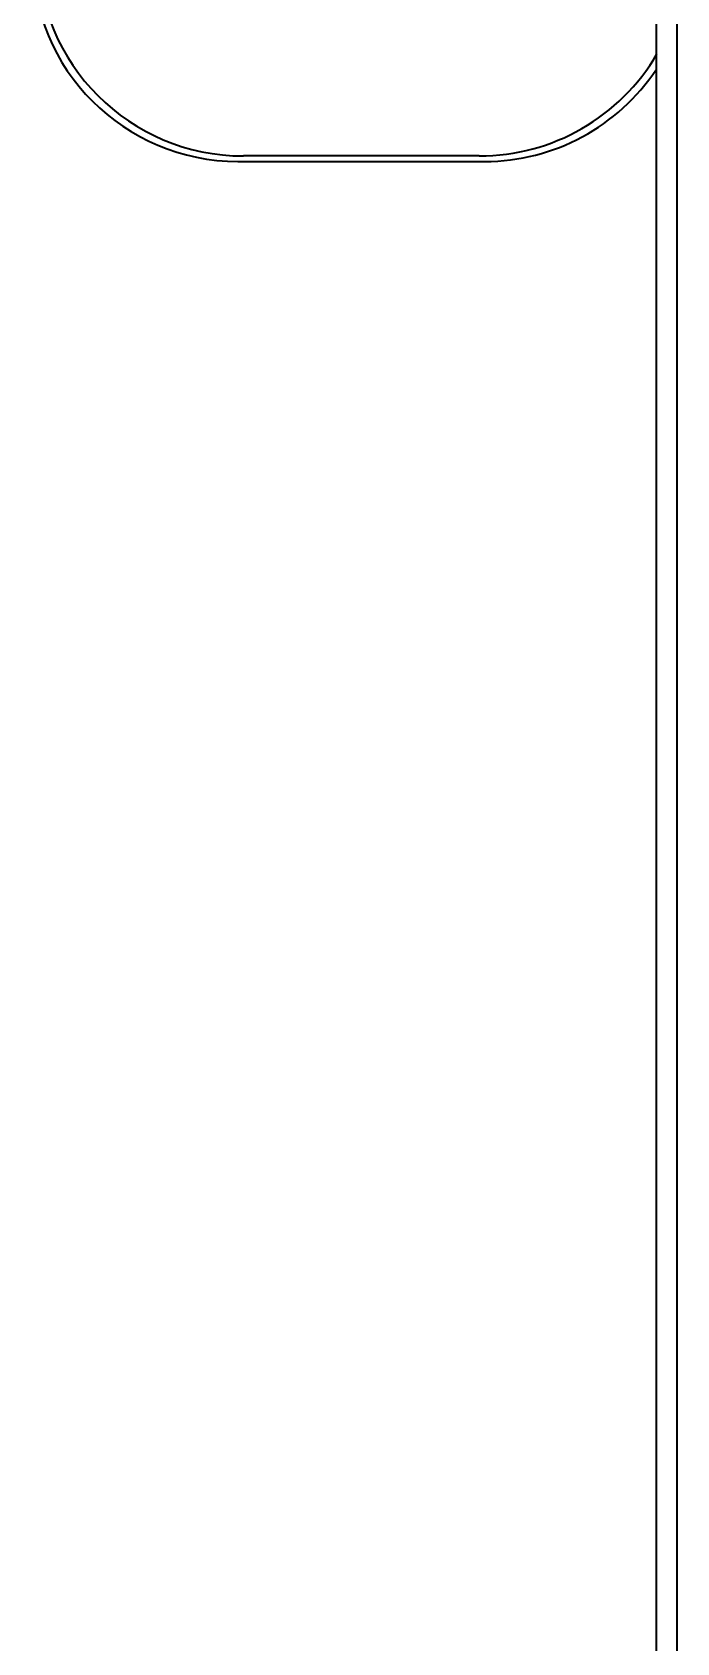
# Model space of a CAD drawing. Header units: millimetres. Extents: x 32496 to 166256, y 3504 to 23939.
# Drawn here: x 49780.6 to 49874.6, y 16065.9 to 16300.7 of the extents above; entities that cross this region are included whole.
import ezdxf

# ---------------------------------------------------------------- set-up
doc = ezdxf.new("R2010")
doc.units = ezdxf.units.MM
doc.layers.get('0').update_dxf_attribs({"lineweight": 35})

msp = doc.modelspace()

# ---------------------------------------------------------------- linework, layer by layer
at = {"linetype": 'Continuous'}
for p, q in [((49871.64, 17717.349), (49871.64, 15208.349)), ((49874.64, 17717.349), (49874.64, 15208.349)), ((49845.84, 16282.649), (49811.44, 16282.649)), ((49810.64, 16281.849), (49846.64, 16281.849))]:
    msp.add_line(p, q, dxfattribs=at)
for centre, start, end in [((49810.64, 16311.849), 180, 270), ((49811.44, 16312.649), 180, 270), ((49845.84, 16312.649), 270, 329.71726), ((49846.64, 16311.849), 270, 326.5118)]:
    msp.add_arc(centre, 30, start, end, dxfattribs=at)

doc.saveas('drawing.dxf')
